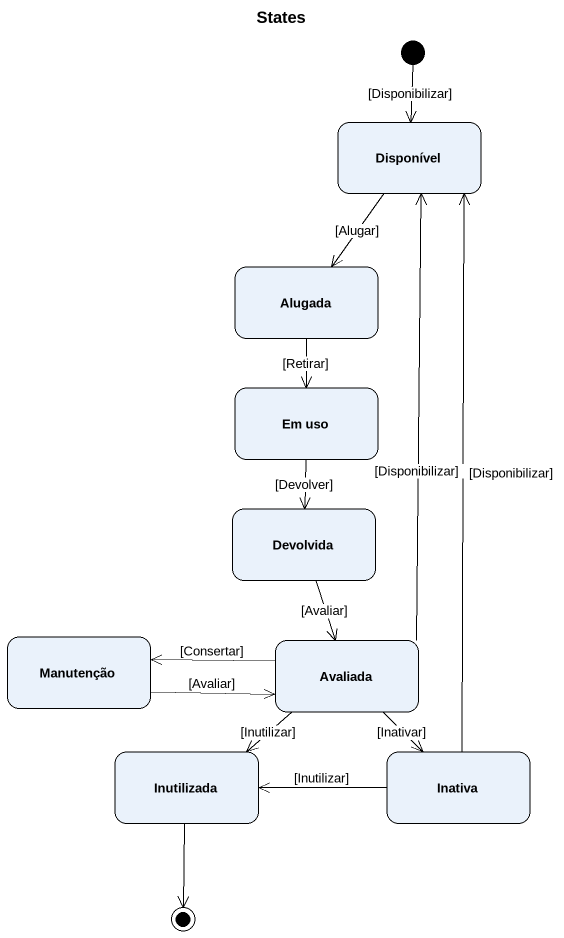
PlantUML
@startuml
title States
hide empty description
state Disponível
state Alugada
state "Em uso" as Em_uso
state Devolvida
state Manutenção
state Avaliada
state Inutilizada
state Inativa
[*] --> Disponível : [Disponibilizar]
Disponível --> Alugada : [Alugar]
Alugada --> Em_uso : [Retirar]
Em_uso --> Devolvida : [Devolver]
Devolvida --> Avaliada : [Avaliar]
Manutenção -right-> Avaliada : [Avaliar]
Avaliada -up-> Disponível : [Disponibilizar]
Avaliada -left-> Manutenção : [Consertar]
Avaliada --> Inutilizada : [Inutilizar]
Avaliada --> Inativa : [Inativar]
Inativa -up-> Disponível : [Disponibilizar]
Inativa -left-> Inutilizada : [Inutilizar]
Inutilizada --> [*]
@enduml
